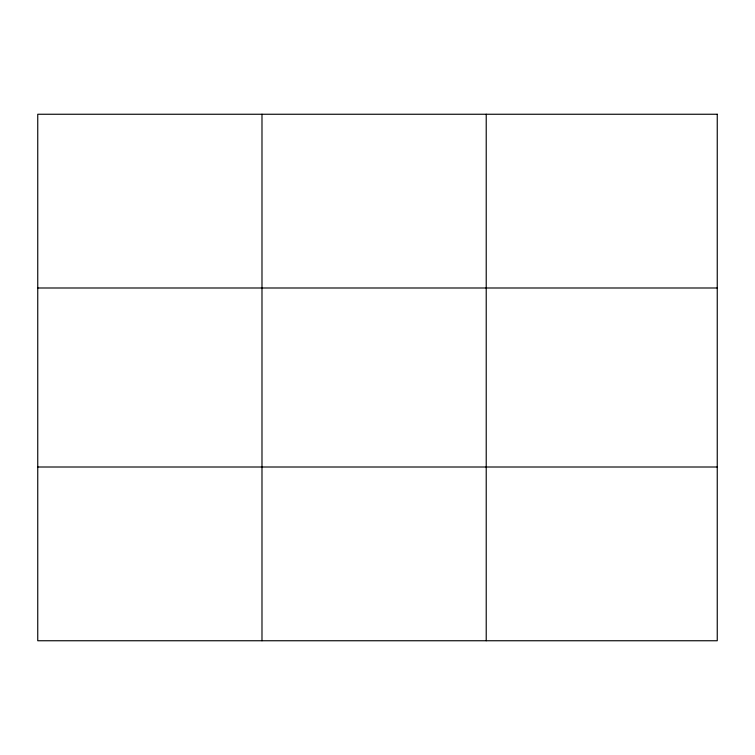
<?xml version="1.0" encoding="UTF-8"?>
<svg xmlns="http://www.w3.org/2000/svg" width="755" height="755" viewBox="0 0 755 755"><rect width="100%" height="100%" fill="white"/><g stroke="black" fill="none" stroke-linecap="round" stroke-linejoin="round"><path stroke-width="1.13" d="M261.985 640.75L261.985 114.25M486.22 640.75L486.22 114.25M37.75 287.995L717.25 287.995M37.75 467.005L717.25 467.005M717.25 114.25L717.25 640.75L37.75 640.75L37.75 114.25L717.25 114.25"/></g></svg>
